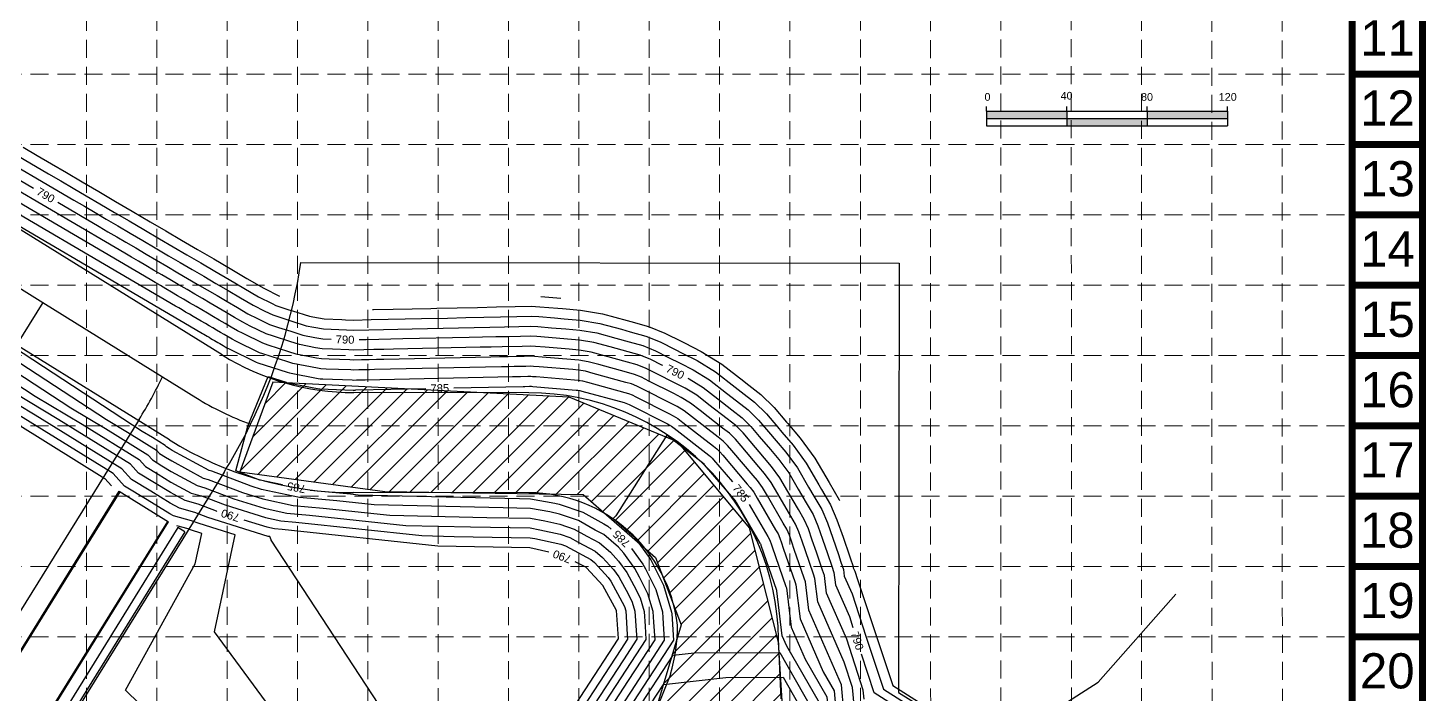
# Model space of a CAD drawing. Extents: x -1498 to -89, y 689 to 2942.
# Drawn here: x -788 to -89, y 2209 to 2541 of the extents above; entities that cross this region are included whole.
import ezdxf
from ezdxf.enums import TextEntityAlignment as Align

# ---------------------------------------------------------------- set-up
doc = ezdxf.new("R2010")
doc.units = 0
doc.header["$LTSCALE"] = 40
doc.header["$MEASUREMENT"] = 0
for name, pattern in [('DASHED', [0.75, 0.5, -0.25]), ('HIDDEN', [0.375, 0.25, -0.125]), ('PHANTOM2', [1.25, 0.625, -0.125, 0.125, -0.125, 0.125, -0.125])]:
    doc.linetypes.add(name, pattern=pattern)
doc.layers.get('0').update_dxf_attribs({"color": 2, "linetype": 'CONTINUOUS'})
for name, color, linetype in [('BASE', 7, 'CONTINUOUS'), ('CONT-PROP-MAJ', 5, 'CONTINUOUS'), ('CONT-PROP-MIN', 3, 'CONTINUOUS'), ('CONT-PROP-TEXT', 4, 'CONTINUOUS'), ('CTRL-LOTS', 2, 'PHANTOM2'), ('CTRL-ROW', 3, 'PHANTOM2'), ('FEAT-PVMT-BC', 115, 'CONTINUOUS'), ('FEAT-PVMT-FC', 115, 'CONTINUOUS'), ('FEAT-PVMT-SWLK', 115, 'CONTINUOUS'), ('GRAD-CHAN', 1, 'CONTINUOUS'), ('GRID', 254, 'DASHED'), ('SODDED LOT', 2, 'CONTINUOUS')]:
    doc.layers.add(name, color=color, linetype=linetype)
doc.styles.get("Standard").update_dxf_attribs({"font": 'ARIAL.TTF'})

msp = doc.modelspace()

# ---------------------------------------------------------------- hatches: boundary and pattern name
h = msp.add_hatch(color=7)
h.paths.add_polyline_path([(-268.32, 2496.13), (-268.32, 2499.75), (-308.47, 2499.75), (-308.47, 2496.13)])
h.paths.add_polyline_path([(-268.32, 2496.13), (-268.32, 2492.52), (-228.17, 2492.52), (-228.17, 2496.13)])
h.paths.add_polyline_path([(-228.17, 2499.75), (-228.17, 2496.13), (-188.01, 2496.13), (-188.01, 2499.75)])
at = {"layer": 'GRAD-CHAN', "linetype": 'Continuous'}
h = msp.add_hatch(dxfattribs=at)
h.set_pattern_fill('ANSI31', color=5, scale=60, style=0)
h.paths.add_polyline_path([(-322.16, 2049.16), (-288.01, 2106.42), (-401.5, 2181.47), (-410.4, 2199.6), (-412.53, 2234.46), (-427.08, 2291.52), (-462.72, 2334.42), (-517.2, 2356.91), (-665.28, 2364.3), (-681.77, 2319.63), (-609.33, 2309.8), (-510.21, 2308.3), (-474, 2276.78), (-461.1, 2243.07), (-477.28, 2189.01), (-488.31, 2160.55), (-498.98, 2133.17), (-500.05, 2110.4), (-482.97, 2081.95), (-436.72, 2071.64), (-396.16, 2075.91), (-370.19, 2075.55), (-344.57, 2064.88), (-322.87, 2050.3)])
at = {"layer": 'SODDED LOT', "linetype": 'Continuous'}
h = msp.add_hatch(dxfattribs=at)
h.set_pattern_fill('ANSI31', color=256, scale=60, style=0)
h.paths.add_polyline_path([(-875.38, 1198.25), (-875.04, 1052.72), (-815.91, 1053.42), (-816.25, 1197.9)])
h.paths.add_polyline_path([(-360.07, 1463.81), (-223.94, 1463.31), (-223.44, 1408.88), (-360.28, 1409.18)])
h.paths.add_polyline_path([(-735.37, 2022.02), (-629.45, 1959.74), (-608.68, 1993.42), (-598.99, 2009.11), (-598.68, 2013.79), (-599.4, 2021.42), (-602.34, 2027.62), (-606.39, 2032.07), (-609.26, 2033.81), (-694.79, 2087.03), (-700.59, 2077.73)])
h.paths.add_polyline_path([(-915.7, 1518.73), (-791.78, 1517.61), (-791.03, 1743.72), (-915.7, 1742.98)])
h.paths.add_polyline_path([(-1077.91, 1352.13), (-953.2, 1352.46), (-953.71, 1297.39), (-1077.96, 1297.81)])
h.paths.add_polyline_path([(-1070.22, 2354.03), (-1064.55, 2363.55), (-968.27, 2520.8), (-874.57, 2461.98), (-977.03, 2295.5)])
edge = h.paths.add_edge_path()
edge.add_line((-1356.96, 2233.54), (-1160.33, 2150.05))
edge.add_line((-1160.33, 2150.05), (-1137.27, 2197.4))
edge.add_line((-1137.27, 2197.4), (-1106.37, 2253.53))
edge.add_line((-1106.37, 2253.53), (-1084.87, 2287.49))
edge.add_line((-1084.87, 2287.49), (-1075.84, 2304.62))
edge.add_line((-1075.84, 2304.62), (-1074.14, 2311.01))
edge.add_line((-1074.14, 2311.01), (-1075.75, 2319.28))
edge.add_line((-1075.75, 2319.28), (-1078.54, 2324))
edge.add_line((-1078.54, 2324), (-1083.37, 2328.4))
edge.add_line((-1083.37, 2328.4), (-1131.04, 2357.78))
edge.add_line((-1131.04, 2357.78), (-1136.78, 2348.16))
edge.add_line((-1136.78, 2348.16), (-1204.17, 2239.51))
edge.add_line((-1204.17, 2239.51), (-1202.49, 2242.26))
edge.add_line((-1202.49, 2242.26), (-1259.93, 2271.91))
edge.add_line((-1259.93, 2271.91), (-1186.1, 2392.42))
edge.add_line((-1186.1, 2392.42), (-1263.12, 2440.2))
edge.add_line((-1263.12, 2440.2), (-1268.33, 2442.21))
edge.add_line((-1268.33, 2442.21), (-1276.9, 2442.05))
edge.add_line((-1276.9, 2442.05), (-1279.76, 2441.04))
edge.add_line((-1279.76, 2441.04), (-1285.14, 2439.86))
edge.add_arc((-1296.39, 2477.44), 39.23, 77.11255, 286.66533, ccw=False)
edge.add_line((-1287.64, 2515.68), (-1242.59, 2722.58))
edge.add_line((-1242.59, 2722.58), (-1353.54, 2823.75))
edge.add_line((-1353.54, 2823.75), (-1356.6, 2240.24))
edge.add_line((-1356.6, 2240.24), (-1356.96, 2233.54))
h.paths.add_polyline_path([(-995.9, 1052.97), (-995.28, 1198.38), (-1154.56, 1198.18), (-1154.76, 1194.27), (-1166.49, 1194.27), (-1166.49, 1198.38), (-1171.22, 1197.97), (-1178.62, 1194.89), (-1181.09, 1192.22), (-1180.73, 1052.99)])
h.paths.add_polyline_path([(-480.17, 1197.72), (-425.47, 1197.45), (-425.94, 1052.48), (-480.74, 1052.26), (-480.28, 1196.2)])
h.paths.add_polyline_path([(-353.6, 1243.74), (-224.27, 1244.08), (-224.05, 1129.82), (-353.36, 1204.4), (-348.68, 1218.75), (-348.68, 1228.69), (-350.91, 1238.73)])

# ---------------------------------------------------------------- linework, layer by layer
at = {"color": 7}
for p, q in [((-308.47, 2499.75), (-308.47, 2502.16)), ((-308.47, 2499.75), (-268.32, 2499.75)), ((-308.47, 2499.75), (-308.47, 2492.52)), ((-308.47, 2496.13), (-188.01, 2496.13)), ((-268.32, 2499.75), (-268.32, 2502.16)), ((-268.32, 2499.75), (-188.01, 2499.75)), ((-268.32, 2499.75), (-268.32, 2492.52)), ((-228.17, 2499.75), (-228.17, 2502.16)), ((-228.17, 2499.75), (-228.17, 2492.52)), ((-188.01, 2499.75), (-188.01, 2502.16)), ((-188.01, 2499.75), (-188.01, 2492.52)), ((-308.47, 2492.52), (-268.32, 2492.52)), ((-268.32, 2492.52), (-188.01, 2492.52))]:
    msp.add_line(p, q, dxfattribs=at)
at = {"layer": 'BASE', "const_width": 3.52}
for points in [[(-90.55, 690.36), (-90.55, 2940.19), (-1496.7, 2940.19), (-1496.7, 690.36)], [(-125.7, 725.52), (-125.7, 2905.04), (-1461.54, 2905.04), (-1461.54, 725.52)]]:
    msp.add_lwpolyline(points, close=True, dxfattribs=at)
for points in [[(-90.55, 2518.35), (-125.7, 2518.35)], [(-90.55, 2483.2), (-125.7, 2483.2)], [(-90.55, 2448.04), (-125.7, 2448.04)], [(-90.55, 2412.89), (-125.7, 2412.89)], [(-90.55, 2377.74), (-125.7, 2377.74)], [(-90.55, 2342.58), (-125.7, 2342.58)], [(-90.55, 2307.43), (-125.7, 2307.43)], [(-90.55, 2272.28), (-125.7, 2272.28)], [(-90.55, 2237.12), (-125.7, 2237.12)]]:
    msp.add_lwpolyline(points, dxfattribs=at)
at = {"layer": 'CONT-PROP-MAJ', "color": 35}
for points in [[(-917.73, 2539.26), (-915.49, 2537.94), (-911.33, 2535.51), (-907.07, 2533), (-902.71, 2530.45), (-898.43, 2527.94), (-894.46, 2525.61), (-890.5, 2523.29), (-886, 2520.66), (-881.38, 2517.95), (-876.6, 2515.14), (-784.88, 2461.37)], [(-772.8, 2454.29), (-752.06, 2442.13), (-747.73, 2439.59), (-743.31, 2437), (-738.72, 2434.31), (-733.86, 2431.46), (-728.7, 2428.43), (-723.54, 2425.41), (-718.38, 2422.38), (-712.8, 2419.11), (-707.96, 2416.27), (-703.12, 2413.44), (-698.21, 2410.55), (-693.21, 2407.62), (-688.13, 2404.64), (-682.97, 2401.62), (-677.74, 2398.55), (-672.94, 2396.14), (-667.06, 2393.25), (-662.46, 2391.77), (-656.34, 2389.81), (-650.27, 2387.86), (-644.38, 2386.71), (-640.39, 2386.01), (-636.2, 2385.86)], [(-470.4, 2372.67), (-470.77, 2372.85), (-476.3, 2375.64), (-481.73, 2377.86), (-487.6, 2379.48), (-496.67, 2381.97), (-504.76, 2384.19), (-512.06, 2385.41), (-517.96, 2385.9), (-527.55, 2386.7), (-533.41, 2387.19), (-536.27, 2387.34), (-541.49, 2387.23), (-547.58, 2387.1), (-553.78, 2386.96), (-560.42, 2386.82), (-567.12, 2386.68), (-600.36, 2385.97), (-606.32, 2385.84), (-612.4, 2385.71), (-618.59, 2385.58), (-622.2, 2385.5)], [(-693.23, 2299.81), (-693.5, 2299.9), (-702.62, 2303.38), (-709.06, 2305.16), (-716.48, 2309.19), (-724.42, 2314.1), (-732.43, 2318.97), (-736.42, 2323.36), (-772.34, 2345.63), (-801.89, 2363.34), (-824.89, 2378.38)], [(-660.41, 2312.99), (-671.59, 2315.38), (-671.86, 2315.47), (-683.77, 2320.01), (-677.77, 2342.44), (-667.6, 2367.18), (-658.66, 2364.31), (-658.6, 2364.29), (-642.17, 2361.09), (-642.05, 2361.06), (-641.85, 2361.06), (-625.19, 2360.45), (-625.04, 2360.44), (-624.73, 2360.45), (-624.42, 2360.45), (-624.12, 2360.46), (-623.83, 2360.47), (-588.82, 2361.22)], [(-457.9, 2366.36), (-457.18, 2366), (-450.23, 2361.74), (-442.89, 2356.03), (-435.79, 2350.51), (-430.75, 2346.6), (-426.33, 2342.2), (-422.15, 2337.29), (-416.57, 2330.73), (-412.37, 2325.81), (-407.42, 2319.07), (-402.63, 2310.86), (-398.67, 2304.07), (-395.26, 2298.23), (-392.8, 2292.55), (-390.51, 2285.9), (-388.08, 2278.82), (-385.89, 2272.44), (-384.78, 2269.22), (-384.04, 2263.11), (-377.05, 2247.19), (-375.29, 2241.76)], [(-574.82, 2361.52), (-540.15, 2362.26), (-539.32, 2362.28), (-537, 2362.33), (-536.36, 2362.34), (-536.01, 2362.32), (-535.29, 2362.26), (-513.7, 2360.46), (-512.89, 2360.4), (-511.88, 2360.23), (-510.77, 2359.92), (-489.74, 2354.14), (-488.85, 2353.9), (-488.02, 2353.56), (-487.18, 2353.14), (-468.04, 2343.48), (-467.12, 2343.01), (-465.96, 2342.31), (-464.74, 2341.36), (-447.39, 2327.87), (-446.48, 2327.17), (-445.69, 2326.38), (-444.94, 2325.5), (-435.57, 2314.5)], [(-646.67, 2310.34), (-626.53, 2308.56), (-622.68, 2308.15), (-542.07, 2306.25), (-536.42, 2306.15), (-524.38, 2303.93), (-522.23, 2303.46), (-510.37, 2299.42), (-499.87, 2293.51), (-497.77, 2292.41), (-496.1, 2290.97)], [(-427.16, 2303.31), (-417.8, 2287.27), (-417.1, 2286.07), (-416.6, 2284.91), (-416.13, 2283.54), (-415.63, 2282.09), (-408.82, 2262.28), (-408.58, 2261.58), (-406.18, 2241.86), (-399.21, 2225.99), (-388.39, 2207.16), (-387.52, 2197.57), (-384.48, 2193.37), (-355.47, 2174.96)], [(-679.87, 2295.63), (-668.3, 2292), (-664.49, 2291.18), (-660.72, 2290.85), (-582.9, 2282.58), (-582.74, 2282.58), (-536.77, 2281.75), (-536.75, 2281.75), (-527.27, 2279.66)], [(-485.99, 2281.28), (-480.38, 2273.47), (-479.05, 2271.05), (-473.9, 2260.75), (-470.55, 2249.56), (-470.35, 2246.52), (-469.59, 2235.5), (-486.22, 2210.02), (-502.77, 2184.66), (-519.73, 2145.27), (-519.96, 2144.62)], [(-543.77, 2142.75), (-542.66, 2145.88), (-525.7, 2185.27), (-492.62, 2235.96), (-492.52, 2236.12), (-492.52, 2236.18), (-493.48, 2250.18), (-493.49, 2250.2), (-493.5, 2250.22), (-500.37, 2262.78), (-500.39, 2262.8), (-508.46, 2271.65), (-508.48, 2271.67), (-514.19, 2274.66)], [(-255.62, 2135.64), (-261.49, 2147.52), (-278.38, 2154.34), (-364.7, 2209.13), (-370.97, 2228.44)]]:
    msp.add_lwpolyline(points, dxfattribs=at)
at = {"layer": 'CONT-PROP-MIN', "color": 35}
msp.add_line((-521.36, 2406.25), (-531.33, 2407.08), dxfattribs=at)
for points in [[(-1355.1, 2846.82), (-1346.05, 2827.38), (-1340.65, 2817.54), (-1337.63, 2783.2), (-1276.3, 2728.13), (-1218.55, 2672.16), (-1142.22, 2599.76), (-1112.42, 2570.23), (-1081.11, 2539.31), (-1044.52, 2504.97), (-1041.67, 2502.56), (-999.06, 2469), (-952.37, 2439.82), (-905.42, 2410.63), (-862.44, 2385.66), (-855.32, 2381.01), (-807.51, 2352.35), (-749.36, 2316.3), (-746.02, 2312.62)], [(-379.77, 2199.75), (-381, 2213.17), (-397.32, 2250.36), (-399.06, 2264.64), (-399.65, 2266.34), (-404.61, 2280.78), (-405.88, 2284.48), (-407.08, 2287.97), (-408.36, 2290.93), (-410.15, 2293.99), (-418.05, 2307.54), (-420.53, 2311.78), (-423.08, 2315.25), (-425.24, 2317.79), (-435.82, 2330.21), (-437.95, 2332.71), (-440.19, 2334.94), (-442.75, 2336.93), (-456, 2347.23), (-459.67, 2350.08), (-463.14, 2352.21), (-465.92, 2353.61), (-480.61, 2361.02), (-483.34, 2362.39), (-486, 2363.49), (-488.88, 2364.28), (-505.13, 2368.74), (-509.03, 2369.81), (-512.56, 2370.4), (-515.4, 2370.64), (-532.19, 2372.04), (-534.97, 2372.27), (-536.32, 2372.34), (-538.8, 2372.29), (-544.62, 2372.16), (-547.76, 2372.09), (-550.94, 2372.03), (-614.44, 2370.67), (-617, 2370.61), (-619.61, 2370.56), (-622.28, 2370.5), (-625.01, 2370.44), (-626.27, 2370.49), (-638.69, 2370.94), (-641.38, 2371.04), (-643.05, 2371.34), (-655.27, 2373.72), (-657.73, 2374.51), (-670.24, 2378.52), (-672.05, 2379.1), (-683.82, 2384.89), (-685.65, 2385.81), (-687.64, 2386.98), (-689.61, 2388.13), (-691.55, 2389.27), (-693.45, 2390.38), (-695.33, 2391.48), (-697.18, 2392.57), (-699.02, 2393.65), (-701.15, 2394.89), (-703.12, 2396.05), (-705.08, 2397.2), (-707.05, 2398.36), (-708.91, 2399.44), (-710.66, 2400.47), (-712.34, 2401.46), (-714, 2402.43), (-942.41, 2536.35)], [(-374.75, 2202.88), (-375.57, 2211.83), (-379.68, 2224.51), (-392.89, 2254.61), (-394.3, 2266.17), (-395.06, 2268.37), (-399.1, 2280.13), (-400.76, 2284.96), (-402.32, 2289.5), (-404, 2293.36), (-406.32, 2297.35), (-412.91, 2308.65), (-416.16, 2314.21), (-419.51, 2318.77), (-422.35, 2322.11), (-431.26, 2332.57), (-434.08, 2335.87), (-437.04, 2338.83), (-440.43, 2341.46), (-451.63, 2350.16), (-456.52, 2353.96), (-461.15, 2356.8), (-464.86, 2358.67), (-477.33, 2364.96), (-480.99, 2366.81), (-484.58, 2368.28), (-488.45, 2369.34), (-502.31, 2373.15), (-507.61, 2374.61), (-512.39, 2375.4), (-516.25, 2375.72), (-530.65, 2376.92), (-534.45, 2377.24), (-536.31, 2377.34), (-539.69, 2377.27), (-547.67, 2377.1), (-551.98, 2377), (-556.33, 2376.91), (-609.75, 2375.77), (-613.44, 2375.69), (-617.21, 2375.61), (-621.05, 2375.53), (-624.99, 2375.44), (-626.81, 2375.51), (-637.11, 2375.89), (-641.05, 2376.03), (-643.49, 2376.46), (-653.6, 2378.43), (-657.27, 2379.61), (-667.65, 2382.94), (-670.39, 2383.82), (-680.19, 2388.64), (-683.01, 2390.05), (-686.08, 2391.86), (-689.12, 2393.63), (-692.1, 2395.39), (-695.04, 2397.11), (-697.93, 2398.8), (-700.77, 2400.47), (-703.61, 2402.13), (-706.89, 2404.06), (-709.93, 2405.84), (-712.95, 2407.61), (-715.99, 2409.39), (-718.85, 2411.07), (-721.54, 2412.65), (-724.14, 2414.17), (-726.69, 2415.66), (-920.48, 2529.28)], [(-369.73, 2206.01), (-370.14, 2210.48), (-378.37, 2235.85), (-388.46, 2258.86), (-389.54, 2267.7), (-390.47, 2270.41), (-393.59, 2279.47), (-395.63, 2285.43), (-397.56, 2291.02), (-399.63, 2295.8), (-402.49, 2300.71), (-407.77, 2309.75), (-411.79, 2316.64), (-415.94, 2322.29), (-419.46, 2326.42), (-426.71, 2334.93), (-430.2, 2339.04), (-433.9, 2342.71), (-438.11, 2345.98), (-447.26, 2353.1), (-453.38, 2357.85), (-459.17, 2361.4), (-463.8, 2363.74), (-474.05, 2368.91), (-478.65, 2371.23), (-483.15, 2373.07), (-488.02, 2374.41), (-499.49, 2377.56), (-506.18, 2379.4), (-512.23, 2380.41), (-517.1, 2380.81), (-529.1, 2381.81), (-533.93, 2382.21), (-536.29, 2382.34), (-540.59, 2382.25), (-550.72, 2382.03), (-556.2, 2381.91), (-561.73, 2381.8), (-605.06, 2380.87), (-609.88, 2380.76), (-614.8, 2380.66), (-619.82, 2380.55), (-624.98, 2380.44), (-627.35, 2380.53), (-635.53, 2380.83), (-640.72, 2381.02), (-643.94, 2381.59), (-651.94, 2383.15), (-656.81, 2384.71), (-665.05, 2387.36), (-668.72, 2388.53), (-676.56, 2392.39), (-680.37, 2394.3), (-684.53, 2396.74), (-688.62, 2399.14), (-692.66, 2401.51), (-696.62, 2403.83), (-700.52, 2406.12), (-704.37, 2408.37), (-708.21, 2410.62), (-712.63, 2413.22), (-716.73, 2415.62), (-720.83, 2418.02), (-724.93, 2420.42), (-728.78, 2422.69), (-732.43, 2424.82), (-735.93, 2426.88), (-739.37, 2428.89), (-898.54, 2522.21)], [(-854.66, 2508.07), (-764.75, 2455.36), (-759.52, 2452.29), (-754.19, 2449.17), (-748.66, 2445.93), (-742.8, 2442.49), (-736.57, 2438.84), (-730.35, 2435.19), (-724.12, 2431.54), (-717.39, 2427.6), (-711.56, 2424.18), (-705.72, 2420.75), (-699.79, 2417.28), (-693.77, 2413.74), (-687.63, 2410.15), (-681.41, 2406.5), (-675.1, 2402.8), (-669.31, 2399.89), (-665.39, 2397.96), (-659.87, 2396.19), (-655.88, 2394.91), (-648.6, 2392.58), (-644.82, 2391.84), (-640.05, 2391), (-632.37, 2390.72), (-628.43, 2390.57), (-624.94, 2390.44), (-617.37, 2390.6), (-610, 2390.76), (-602.76, 2390.92), (-595.67, 2391.07), (-572.52, 2391.56), (-564.64, 2391.73), (-556.83, 2391.9), (-549.55, 2392.05), (-542.39, 2392.21), (-536.26, 2392.34), (-532.89, 2392.16), (-526, 2391.58), (-518.81, 2390.99), (-511.9, 2390.41), (-503.33, 2388.99), (-493.85, 2386.38), (-487.17, 2384.54), (-480.3, 2382.66), (-473.96, 2380.06), (-467.48, 2376.79), (-461.68, 2373.86), (-455.19, 2370.59), (-447.08, 2365.62), (-438.52, 2358.96), (-433.47, 2355.04), (-427.6, 2350.48), (-422.46, 2345.36), (-417.59, 2339.64), (-413.68, 2335.05), (-408.81, 2329.33), (-403.05, 2321.5), (-397.48, 2311.96), (-394.84, 2307.43), (-390.89, 2300.66), (-388.04, 2294.08), (-385.39, 2286.37), (-382.57, 2278.17), (-381.3, 2274.47), (-380.02, 2270.75), (-379.61, 2267.36), (-375.73, 2258.53), (-368.88, 2237.41), (-360.02, 2210.94), (-302.48, 2174.41)], [(-832.72, 2501.01), (-777.44, 2468.59), (-771.31, 2465), (-765.08, 2461.35), (-758.6, 2457.55), (-751.73, 2453.52), (-744.44, 2449.25), (-737.16, 2444.98), (-729.86, 2440.7), (-721.99, 2436.08), (-715.15, 2432.08), (-708.32, 2428.07), (-701.37, 2424), (-694.32, 2419.86), (-687.14, 2415.65), (-679.85, 2411.38), (-672.46, 2407.05), (-665.69, 2403.64), (-663.73, 2402.68), (-657.28, 2400.61), (-655.42, 2400.01), (-646.94, 2397.29), (-645.26, 2396.96), (-639.72, 2395.99), (-630.8, 2395.66), (-628.97, 2395.59), (-624.92, 2395.44), (-616.14, 2395.63), (-607.59, 2395.81), (-599.2, 2395.99), (-590.98, 2396.17), (-577.91, 2396.45), (-568.86, 2396.64), (-559.88, 2396.83), (-551.52, 2397.01), (-543.29, 2397.19), (-536.24, 2397.34), (-532.37, 2397.13), (-524.46, 2396.47), (-519.66, 2396.07), (-511.73, 2395.41), (-501.91, 2393.78), (-491.03, 2390.79), (-486.74, 2389.61), (-478.88, 2387.45), (-471.61, 2384.48), (-464.2, 2380.74), (-460.62, 2378.93), (-453.2, 2375.19), (-443.94, 2369.51), (-434.15, 2361.9), (-431.15, 2359.57), (-424.46, 2354.37), (-418.59, 2348.53), (-413.03, 2342), (-410.78, 2339.36), (-405.24, 2332.85), (-398.68, 2323.93), (-392.34, 2313.07), (-391.01, 2310.79), (-386.52, 2303.09), (-383.28, 2295.61), (-380.26, 2286.85), (-377.06, 2277.52), (-376.71, 2276.5), (-375.26, 2272.28), (-375.18, 2271.61), (-374.41, 2269.86), (-373.06, 2265.68), (-355.35, 2212.74), (-326.58, 2194.48)], [(-969.02, 2489.88), (-748.45, 2345.67), (-737.18, 2338.92), (-723.48, 2330.42), (-721.95, 2328.75), (-718.9, 2326.89), (-715.87, 2325.02), (-700.09, 2316.45), (-697.56, 2315.74), (-680.52, 2309.24), (-670.27, 2306.03), (-655.14, 2302.79), (-640.2, 2301.48), (-606.77, 2297.92), (-558.34, 2296.78), (-536.56, 2296.39), (-529.33, 2295.06), (-521.81, 2293.4), (-514.68, 2290.97), (-508.37, 2287.42), (-502.05, 2284.12), (-496.53, 2279.34), (-492.43, 2274.84), (-488.38, 2269.19), (-484.83, 2262.72), (-481.74, 2256.53), (-479.72, 2249.81), (-479.22, 2242.38), (-478.76, 2235.75), (-488.78, 2220.4), (-511.94, 2184.9)], [(-790.13, 2481.83), (-783.11, 2477.71), (-775.96, 2473.52), (-768.54, 2469.17), (-760.67, 2464.56), (-752.31, 2459.65), (-743.97, 2454.76), (-735.6, 2449.86), (-726.58, 2444.57), (-718.75, 2439.98), (-710.92, 2435.39), (-702.96, 2430.72), (-694.87, 2425.98), (-686.65, 2421.16), (-678.3, 2416.26), (-669.83, 2411.3), (-662.06, 2407.39), (-662.06, 2407.39), (-661.99, 2407.37)], [(-951.26, 2472.51), (-766.26, 2351.56), (-748.9, 2341.16), (-727.79, 2328.07), (-725.44, 2325.49), (-720.74, 2322.63), (-716.07, 2319.74), (-703.08, 2312.69), (-699.25, 2311.62), (-684.84, 2306.12), (-669.61, 2301.35), (-658.26, 2298.92), (-647.04, 2297.93), (-598.81, 2292.81), (-566.47, 2292.05), (-536.63, 2291.51), (-531.8, 2290.62), (-521.6, 2288.37), (-516.84, 2286.75), (-512.63, 2284.38), (-504.19, 2279.97), (-500.51, 2276.78), (-495.08, 2270.83), (-492.38, 2267.05), (-487.72, 2258.55), (-485.65, 2254.42), (-484.31, 2249.93), (-483.65, 2240.32), (-483.35, 2235.87), (-490.06, 2225.58), (-516.53, 2185.03)], [(-834.36, 2467.2), (-701.31, 2389.2), (-700.55, 2388.75), (-699.77, 2388.3), (-698.97, 2387.82), (-698.12, 2387.32), (-697.21, 2386.79), (-696.31, 2386.26), (-695.4, 2385.73), (-694.43, 2385.16), (-693.58, 2384.66), (-692.73, 2384.17), (-691.87, 2383.66), (-690.99, 2383.15), (-690.1, 2382.63), (-689.2, 2382.1), (-688.28, 2381.56), (-687.44, 2381.14), (-687.44, 2381.14), (-673.72, 2374.39), (-672.83, 2374.11), (-658.2, 2369.41), (-656.93, 2369), (-642.61, 2366.21), (-641.72, 2366.05), (-640.27, 2366), (-625.73, 2365.47), (-625.03, 2365.44), (-623.5, 2365.47), (-622.02, 2365.51), (-620.56, 2365.54), (-619.13, 2365.57), (-545.54, 2367.14), (-543.54, 2367.19), (-541.56, 2367.23), (-537.9, 2367.31), (-536.34, 2367.34), (-535.49, 2367.29), (-533.74, 2367.15), (-514.55, 2365.55), (-512.72, 2365.4), (-510.45, 2365.02), (-507.95, 2364.33), (-489.31, 2359.21), (-487.43, 2358.69), (-485.68, 2357.98), (-483.9, 2357.08), (-466.98, 2348.54), (-465.13, 2347.61), (-462.82, 2346.19), (-460.37, 2344.29), (-445.07, 2332.4), (-443.34, 2331.05), (-441.82, 2329.54), (-440.38, 2327.85), (-428.14, 2313.48), (-426.65, 2311.73), (-424.89, 2309.34), (-423.2, 2306.44), (-413.98, 2290.63), (-412.73, 2288.5), (-411.84, 2286.44), (-411, 2284.01), (-410.12, 2281.43), (-404.24, 2264.31), (-403.82, 2263.11), (-401.75, 2246.11), (-390.11, 2219.58), (-384.7, 2210.17), (-383.64, 2198.66)], [(-933.5, 2455.14), (-784.07, 2357.45), (-760.62, 2343.4), (-732.1, 2325.71), (-728.93, 2322.23), (-722.58, 2318.37), (-716.27, 2314.47), (-706.07, 2308.93), (-700.93, 2307.5), (-689.17, 2303.01), (-668.96, 2296.67), (-661.37, 2295.05), (-653.88, 2294.39), (-590.86, 2287.69), (-574.61, 2287.31), (-536.7, 2286.63), (-534.27, 2286.19), (-521.39, 2283.34), (-519, 2282.53), (-516.88, 2281.33), (-506.33, 2275.82), (-504.48, 2274.22), (-497.74, 2266.81), (-496.37, 2264.92), (-490.61, 2254.39), (-489.57, 2252.31), (-488.89, 2250.06), (-488.09, 2238.25), (-487.93, 2235.99), (-491.34, 2230.77), (-521.11, 2185.15)], [(-507.36, 2184.78), (-487.5, 2215.21), (-474.18, 2235.62), (-474.78, 2244.45), (-475.14, 2249.69), (-477.82, 2258.64), (-481.94, 2266.89), (-484.38, 2271.33), (-489.78, 2278.86), (-492.55, 2281.9), (-499.91, 2288.27), (-504.12, 2290.47), (-512.53, 2295.2), (-522.02, 2298.43), (-526.85, 2299.5), (-536.49, 2301.27), (-550.2, 2301.52), (-614.72, 2303.04), (-633.37, 2305.02), (-652.02, 2306.66), (-670.93, 2310.7), (-676.19, 2312.35), (-695.87, 2319.86), (-697.11, 2320.21), (-715.67, 2330.29), (-717.06, 2331.15), (-718.46, 2332), (-719.16, 2332.77), (-725.46, 2336.68), (-730.64, 2339.78), (-859.5, 2424.03)], [(-615.52, 2400.64), (-614.91, 2400.66), (-605.19, 2400.86), (-595.64, 2401.07), (-586.28, 2401.27), (-583.31, 2401.33), (-573.08, 2401.55), (-562.94, 2401.77), (-553.48, 2401.97), (-544.19, 2402.17), (-536.22, 2402.34), (-531.85, 2402.1), (-522.91, 2401.36), (-520.51, 2401.16), (-511.57, 2400.41), (-500.49, 2398.57), (-488.21, 2395.2), (-486.31, 2394.67), (-477.46, 2392.24), (-469.27, 2388.89), (-460.92, 2384.68), (-459.55, 2383.99), (-451.21, 2379.78), (-440.79, 2373.39), (-429.78, 2364.83), (-428.83, 2364.09), (-421.31, 2358.25), (-414.72, 2351.69), (-408.47, 2344.36), (-407.89, 2343.68), (-401.67, 2336.37), (-394.31, 2326.36), (-387.2, 2314.17), (-387.18, 2314.15), (-382.15, 2305.52), (-382.05, 2305.3)], [(-554.99, 2115.76), (-666.19, 2285.43), (-666.14, 2285.58), (-666.78, 2287.23), (-667.56, 2287.31), (-667.6, 2287.31), (-667.64, 2287.32), (-697.82, 2296.78), (-704.31, 2299.26), (-712.05, 2301.4), (-716.68, 2303.92), (-726.26, 2309.84), (-735.92, 2315.71), (-740.73, 2321), (-784.07, 2347.87), (-819.7, 2369.23)], [(-515.88, 2024.52), (-520.33, 2026.97), (-531.3, 2033.71), (-532.14, 2034.54), (-541.95, 2041.61), (-542.89, 2043.22), (-545.05, 2051.09), (-565.51, 2071.93), (-632.25, 2155.18), (-694.53, 2239.54), (-684.13, 2288.02), (-702.15, 2293.67), (-706, 2295.14), (-715.04, 2297.64), (-716.88, 2298.64), (-728.1, 2305.58), (-739.41, 2312.45), (-745.05, 2318.65), (-795.79, 2350.11)], [(-392.09, 2204.16), (-408.32, 2232.39), (-410.61, 2237.62), (-413.34, 2260.05), (-413.41, 2260.24), (-421.14, 2282.74), (-421.25, 2283.07), (-421.36, 2283.38), (-421.47, 2283.64), (-421.63, 2283.91), (-433.48, 2304.23), (-433.63, 2304.48), (-433.79, 2304.69), (-433.92, 2304.85), (-449.5, 2323.14), (-449.56, 2323.21), (-449.63, 2323.28), (-449.71, 2323.34), (-468.36, 2337.84), (-493.87, 2297.56), (-495.19, 2296.19), (-484.6, 2287.02), (-484.47, 2286.88), (-476.38, 2275.61), (-476.16, 2275.22), (-469.99, 2262.85), (-465.97, 2249.44), (-465.91, 2248.58), (-465.01, 2235.38), (-484.94, 2204.84)], [(-639.85, 2099.31), (-671.69, 2137.56), (-690.72, 2163.34), (-739, 2210.44), (-704.08, 2273.5), (-700.8, 2288.77), (-706.48, 2290.55), (-707.69, 2291.02), (-713.38, 2292.59)], [(-280.61, 2196.54), (-252.63, 2214.46), (-213.84, 2258.34)], [(-483.66, 2199.65), (-465.23, 2227.89), (-454.67, 2229.05), (-411.93, 2229.24), (-395.79, 2201.15)], [(-482.38, 2194.46), (-470.07, 2213.32), (-438.8, 2216.78), (-410.26, 2216.9), (-399.48, 2198.15)]]:
    msp.add_lwpolyline(points, dxfattribs=at)
at = {"layer": 'CTRL-LOTS', "color": 7, "linetype": 'Continuous'}
for p, q in [((-827.1, 2433.22), (-780.36, 2404.22)), ((-651.3, 2424.21), (-352.25, 2423.91)), ((-352.25, 2423.91), (-352.47, 2209.3)), ((-780.36, 2404.22), (-877.91, 2247.02)), ((-780.36, 2404.22), (-720.49, 2367.06)), ((-720.49, 2367.06), (-703.83, 2356.73)), ((-352.47, 2209.3), (-196.57, 2112.56))]:
    msp.add_line(p, q, dxfattribs=at)
for centre, radius, start, end in [((-923.35, 2464.38), 275, 333.89092, 351.59929), ((-624.74, 2484.18), 150, 238.17844, 249.85043)]:
    msp.add_arc(centre, radius, start, end, dxfattribs=at)
at = {"layer": 'CTRL-ROW', "color": 7, "linetype": 'Continuous'}
for p, q in [((-732.17, 2345.75), (-816.92, 2209.18)), ((-689.68, 2319.38), (-774.43, 2182.81))]:
    msp.add_line(p, q, dxfattribs=at)
for radius, end in [(225, 334.37101), (275, 333.89092)]:
    msp.add_arc((-923.35, 2464.38), radius, 328.17844, end, dxfattribs=at)
at = {"layer": 'FEAT-PVMT-BC', "color": 7, "linetype": 'Continuous'}
for p, q in [((-802.99, 2211.71), (-742.09, 2309.85)), ((-742.09, 2309.85), (-717.44, 2294.56)), ((-778.34, 2196.42), (-717.44, 2294.56))]:
    msp.add_line(p, q, dxfattribs=at)
at = {"layer": 'FEAT-PVMT-FC', "color": 7, "linetype": 'Continuous'}
for p, q in [((-802.56, 2211.45), (-741.66, 2309.59)), ((-778.77, 2196.68), (-717.87, 2294.82))]:
    msp.add_line(p, q, dxfattribs=at)
at = {"layer": 'FEAT-PVMT-SWLK', "color": 7, "linetype": 'Continuous'}
for p, q in [((-712.77, 2291.66), (-779.21, 2184.6)), ((-709.37, 2289.55), (-775.81, 2182.49)), ((-709.37, 2289.55), (-712.77, 2291.66))]:
    msp.add_line(p, q, dxfattribs=at)
at = {"layer": 'GRAD-CHAN', "color": 5}
for p, q in [((-690.65, 2377.97), (-949.41, 2538.54)), ((-717.01, 2335.48), (-975.78, 2496.06)), ((-537.32, 2359.09), (-624.87, 2359.18)), ((-537.37, 2309.09), (-624.92, 2309.18)), ((-411.22, 2206.04), (-412.46, 2236.04)), ((-466.49, 2218.35), (-496.45, 2144.81))]:
    msp.add_line(p, q, dxfattribs=at)
at = {"layer": 'GRAD-CHAN', "color": 5, "linetype": 'Continuous'}
msp.add_lwpolyline([(-322.16, 2049.16), (-288.01, 2106.42), (-401.5, 2181.47), (-410.4, 2199.6), (-412.53, 2234.46), (-427.08, 2291.52), (-462.72, 2334.42), (-517.2, 2356.91), (-665.28, 2364.3), (-681.77, 2319.63), (-609.33, 2309.8), (-510.21, 2308.3), (-474, 2276.78), (-461.1, 2243.07), (-477.28, 2189.01), (-488.31, 2160.55), (-498.98, 2133.17), (-500.05, 2110.4), (-482.97, 2081.95), (-436.72, 2071.64), (-396.16, 2075.91), (-370.19, 2075.55), (-344.57, 2064.88), (-322.87, 2050.3)], close=True, dxfattribs=at)
at = {"layer": 'GRAD-CHAN', "color": 5}
for centre, radius, start, end in [((-624.74, 2484.18), 125, 238.17844, 269.94238), ((-537.45, 2234.09), 125, 0.89192, 89.94238), ((-624.74, 2484.18), 175, 238.17844, 269.94238), ((-537.45, 2234.09), 75, 6.79215, 89.94238), ((-553.06, 2243.27), 90.09, 343.94461, 359.80596)]:
    msp.add_arc(centre, radius, start, end, dxfattribs=at)
at = {"layer": 'GRID', "color": 252, "linetype": 'HIDDEN', "lineweight": 0, "ltscale": 0.9}
for p, q in [((-758.47, 866.03), (-758.47, 2905.04)), ((-723.32, 866.03), (-723.32, 2905.04)), ((-688.16, 866.02), (-688.16, 2905.04)), ((-653.01, 866.01), (-653.01, 2905.04)), ((-617.86, 866.01), (-617.86, 2905.04)), ((-582.7, 866), (-582.7, 2905.04)), ((-547.55, 866), (-547.55, 2905.04)), ((-512.39, 865.99), (-512.39, 2905.04)), ((-477.07, 866.07), (-477.24, 2905.04)), ((-441.96, 866.24), (-442.09, 2905.04)), ((-406.83, 865.82), (-406.93, 2905.04)), ((-371.36, 866.15), (-371.62, 2905.83)), ((-336.39, 865.78), (-336.47, 2905.83)), ((-301.21, 866.21), (-301.32, 2905.83)), ((-265.99, 866.33), (-266.16, 2905.83)), ((-230.9, 866.02), (-231.01, 2905.83)), ((-195.67, 865.56), (-195.86, 2905.83)), ((-160.5, 865.66), (-160.7, 2905.83)), ((-1461.54, 2518.35), (-125.7, 2518.35)), ((-1461.54, 2483.2), (-125.7, 2483.2)), ((-1461.54, 2448.04), (-125.7, 2448.04)), ((-1461.54, 2412.89), (-125.7, 2412.89)), ((-1461.54, 2377.74), (-125.7, 2377.74)), ((-1461.54, 2342.58), (-125.7, 2342.58)), ((-1461.54, 2307.43), (-125.7, 2307.43)), ((-1461.54, 2272.28), (-125.7, 2272.28)), ((-1461.54, 2237.12), (-125.7, 2237.12))]:
    msp.add_line(p, q, dxfattribs=at)

# ---------------------------------------------------------------- texts
at = {"color": 7}
for s, height, p in [('40', 3.855, (-271.48, 2505.62)), ('0', 3.85, (-309.54, 2505.03)), ('80', 3.855, (-231.29, 2505.03)), ('120', 3.855, (-192.42, 2505.03))]:
    msp.add_text(s, height=height, dxfattribs=at).set_placement(p)
at = {"layer": 'BASE'}
for s, p in [('11', (-108.06, 2536.39)), ('12', (-108.1, 2501.39)), ('13', (-108.06, 2466.08)), ('14', (-108.06, 2430.93)), ('15', (-108.06, 2395.78)), ('16', (-108.06, 2360.62)), ('17', (-108.18, 2325.57)), ('18', (-108.18, 2290.41)), ('19', (-108.18, 2255.26)), ('20', (-108.18, 2220.1))]:
    msp.add_text(s, height=17.577, dxfattribs=at).set_placement(p, align=Align.MIDDLE_CENTER)
at = {"layer": 'CONT-PROP-TEXT', "color": 35}
for s, rotation, p in [(' 790 ', 329.61749, (-778.84, 2457.83)), (' 790 ', 358.54865, (-629.2, 2385.68)), (' 790 ', 333.22921, (-464.15, 2369.51)), (' 785 ', 1.22609, (-581.82, 2361.37)), (' 785 ', 169.05928, (-653.54, 2311.66)), (' 785 ', 306.93522, (-431.36, 2308.9)), (' 790 ', 162.60014, (-686.55, 2297.72)), (' 785 ', 136.23251, (-491.04, 2286.13)), (' 790 ', 159.08434, (-520.73, 2277.16)), (' 790 ', 287.97593, (-373.13, 2235.1))]:
    msp.add_text(s, height=4, rotation=rotation, dxfattribs=at).set_placement(p, align=Align.MIDDLE)

doc.saveas('drawing.dxf')
